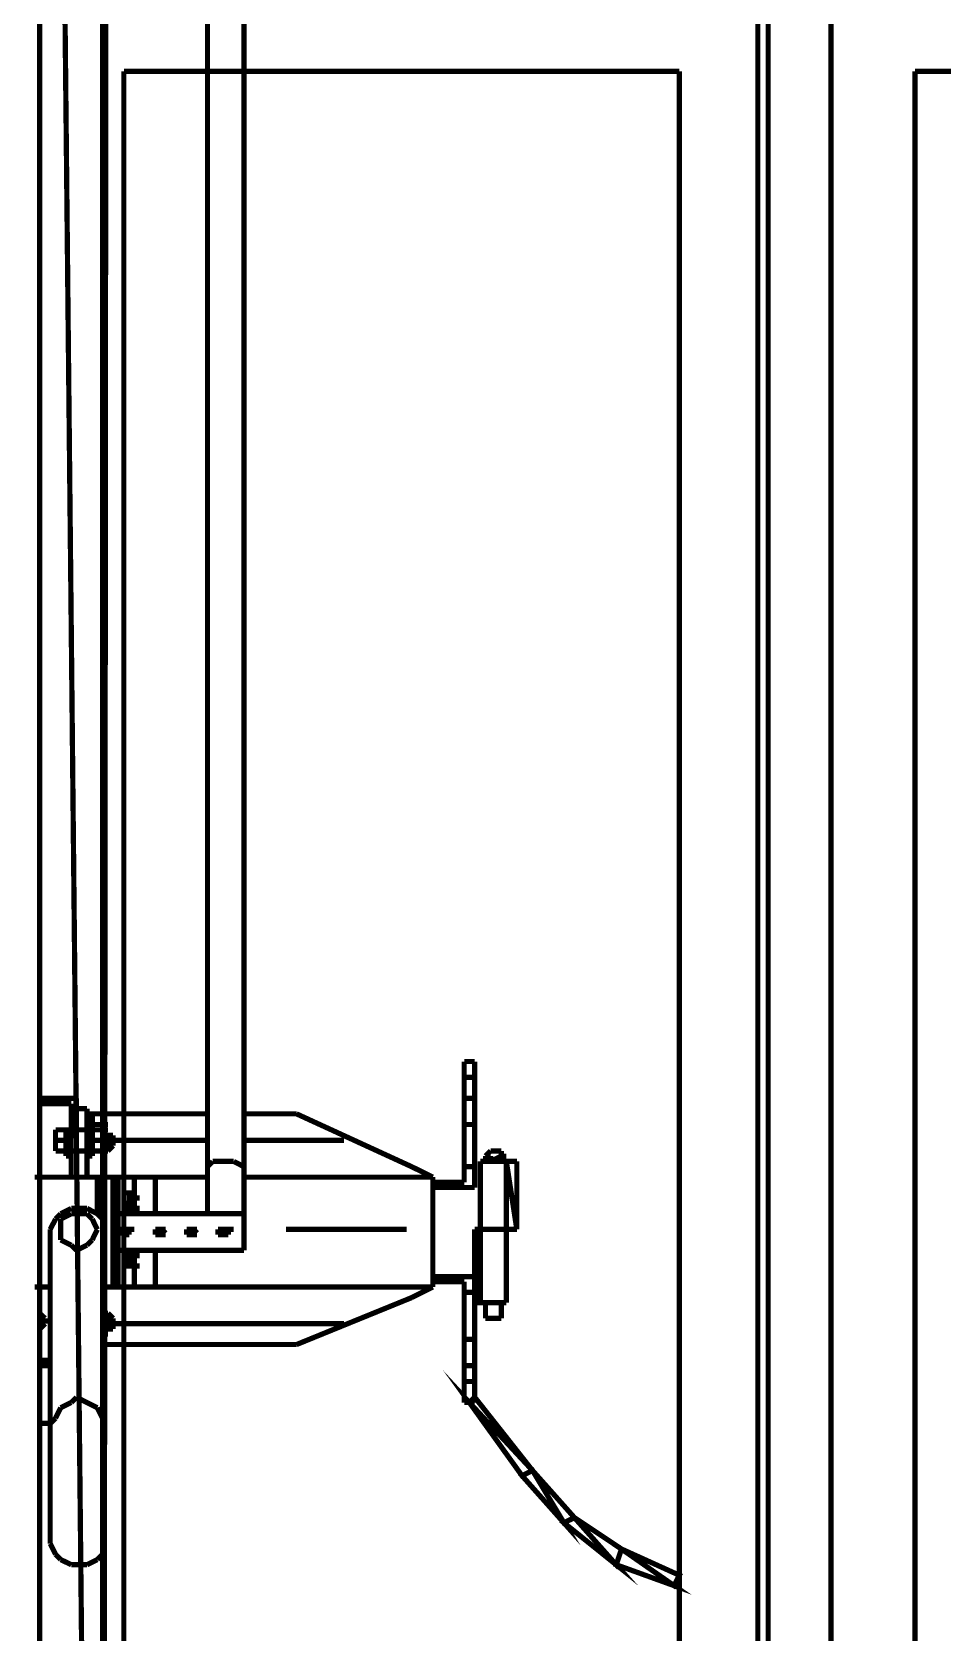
# Model space of a CAD drawing. Extents: x 219 to 1226, y 175 to 465.
# Drawn here: x 282.43 to 289.8, y 226.53 to 239.48 of the extents above; entities that cross this region are included whole.
import ezdxf

# ---------------------------------------------------------------- set-up
doc = ezdxf.new("R2010")
doc.units = 0
doc.header["$MEASUREMENT"] = 0
for name, color, linetype in [('C00-00-00-BLACK', 7, 'Continuous'), ('C00-00-FF', 5, 'Continuous'), ('CC6-C8-CA', 254, 'Continuous'), ('CFF-00-00', 1, 'Continuous')]:
    doc.layers.add(name, color=color, linetype=linetype)

msp = doc.modelspace()

# ---------------------------------------------------------------- linework, layer by layer
at = {"layer": 'C00-00-00-BLACK', "const_width": 0.0423}
for points in [[(282.492, 209.494), (282.492, 259.936)], [(283.044, 259.936), (283.001, 209.664)], [(282.492, 247.094), (282.492, 208.943)], [(283.85, 243.109), (283.85, 229.925)], [(284.146, 243.109), (284.146, 229.925)], [(288.303, 209.494), (288.303, 239.801)], [(288.387, 210.682), (288.387, 239.801)], [(288.896, 210.682), (288.896, 239.801)], [(283.173, 211.317), (283.173, 239.166)], [(287.668, 239.166), (283.173, 239.166)], [(287.668, 211.317), (287.668, 239.166)], [(289.575, 211.317), (289.575, 239.166)], [(289.575, 239.166), (304.377, 239.166)], [(285.927, 231.156), (285.927, 230.179)], [(286.012, 231.156), (285.927, 231.156)], [(286.012, 231.156), (286.012, 230.137)], [(285.927, 231.029), (286.012, 231.029)], [(282.492, 230.859), (282.79, 230.859)], [(282.492, 230.816), (282.747, 230.816)], [(282.747, 230.816), (282.747, 230.221)], [(282.79, 230.859), (282.79, 230.221)], [(282.874, 230.774), (282.79, 230.774)], [(282.874, 230.774), (282.874, 230.221)], [(282.874, 230.733), (283.85, 230.733)], [(282.874, 230.733), (282.917, 230.733)], [(282.917, 230.733), (282.917, 230.391)], [(284.146, 230.733), (284.57, 230.733)], [(285.503, 230.305), (284.57, 230.733)], [(285.927, 230.859), (286.012, 230.859)], [(282.62, 230.604), (282.62, 230.56)], [(282.62, 230.604), (282.62, 230.433)], [(282.62, 230.604), (282.662, 230.604)], [(282.62, 230.604), (282.704, 230.604)], [(282.704, 230.604), (282.704, 230.391)], [(282.704, 230.604), (282.747, 230.604)], [(282.747, 230.604), (282.874, 230.604)], [(282.874, 230.604), (283.001, 230.604)], [(283.001, 230.647), (282.917, 230.647)], [(283.001, 230.647), (283.044, 230.647)], [(283.001, 230.647), (283.001, 230.604)], [(283.001, 230.604), (283.001, 230.647)], [(283.001, 230.56), (283.001, 230.604)], [(283.001, 230.604), (283.001, 230.433)], [(283.001, 230.604), (283.044, 230.604)], [(285.927, 230.647), (286.012, 230.647)], [(282.62, 230.56), (282.62, 230.518)], [(282.62, 230.518), (282.62, 230.475)], [(282.704, 230.518), (282.62, 230.518)], [(282.62, 230.475), (282.62, 230.433)], [(282.874, 230.475), (282.917, 230.475)], [(283.001, 230.518), (282.917, 230.518)], [(283.001, 230.518), (283.001, 230.56)], [(283.044, 230.56), (283.001, 230.56)], [(283.001, 230.56), (283.044, 230.56)], [(283.001, 230.475), (283.001, 230.518)], [(283.044, 230.475), (283.001, 230.475)], [(283.001, 230.433), (283.001, 230.475)], [(283.044, 230.56), (283.086, 230.56)], [(283.044, 230.56), (283.044, 230.433)], [(283.044, 230.433), (283.086, 230.475)], [(283.086, 230.56), (283.086, 230.475)], [(283.086, 230.518), (283.85, 230.518)], [(284.146, 230.518), (284.953, 230.518)], [(282.62, 230.433), (282.662, 230.433)], [(282.62, 230.433), (282.704, 230.433)], [(282.704, 230.391), (282.747, 230.391)], [(282.747, 230.433), (282.874, 230.433)], [(282.917, 230.391), (282.874, 230.391)], [(283.001, 230.433), (282.917, 230.433)], [(283.001, 230.433), (283.044, 230.433)], [(283.001, 230.433), (283.044, 230.433)], [(283.892, 230.348), (283.85, 230.305)], [(283.978, 230.348), (283.892, 230.348)], [(284.062, 230.348), (283.978, 230.348)], [(284.146, 230.305), (284.062, 230.348)], [(286.057, 229.206), (286.057, 230.348)], [(286.057, 230.348), (286.353, 230.348)], [(286.141, 230.433), (286.099, 230.391)], [(286.099, 230.391), (286.141, 230.391)], [(286.099, 230.348), (286.099, 230.391)], [(286.227, 230.433), (286.141, 230.433)], [(286.141, 230.433), (286.184, 230.433)], [(286.141, 230.391), (286.141, 230.348)], [(286.141, 230.348), (286.227, 230.391)], [(286.227, 230.391), (286.227, 230.433)], [(286.227, 230.391), (286.268, 230.391)], [(286.227, 230.348), (286.227, 230.391)], [(286.268, 230.348), (286.268, 229.798)], [(286.353, 229.798), (286.268, 230.348)], [(286.268, 230.348), (286.353, 230.348)], [(286.353, 229.798), (286.268, 230.348)], [(286.268, 230.348), (286.268, 229.206)], [(286.353, 230.348), (286.353, 229.798)], [(283.85, 230.221), (282.451, 230.221)], [(282.958, 230.221), (282.958, 229.925)], [(283.086, 230.221), (283.086, 229.332)], [(283.127, 230.221), (283.127, 229.332)], [(283.257, 230.221), (283.257, 229.925)], [(283.427, 230.221), (283.427, 229.925)], [(285.503, 230.221), (284.146, 230.221)], [(285.503, 230.305), (285.673, 230.221)], [(285.673, 230.221), (285.503, 230.221)], [(285.673, 230.221), (285.673, 229.332)], [(285.927, 230.305), (286.012, 230.305)], [(283.216, 230.094), (283.173, 230.094)], [(283.173, 230.094), (283.173, 230.052)], [(283.173, 230.094), (283.216, 230.094)], [(283.173, 230.094), (283.216, 230.094)], [(283.173, 230.094), (283.173, 230.052)], [(283.216, 230.094), (283.173, 230.094)], [(283.257, 230.094), (283.216, 230.094)], [(283.216, 230.094), (283.257, 230.094)], [(283.216, 230.094), (283.257, 230.094)], [(283.216, 230.094), (283.216, 230.052)], [(283.257, 230.052), (283.257, 230.094)], [(285.673, 230.179), (285.927, 230.179)], [(285.673, 230.137), (286.012, 230.137)], [(282.747, 229.968), (282.662, 229.925)], [(282.79, 229.968), (282.747, 229.968)], [(282.874, 229.968), (282.79, 229.968)], [(282.958, 229.925), (282.874, 229.968)], [(283.173, 230.052), (283.173, 230.009)], [(283.173, 230.052), (283.173, 229.968)], [(283.173, 230.009), (283.216, 230.009)], [(283.173, 230.009), (283.216, 230.009)], [(283.173, 230.009), (283.173, 229.968)], [(283.173, 229.968), (283.216, 229.968)], [(283.173, 229.968), (283.216, 229.968)], [(283.173, 229.968), (283.216, 229.968)], [(283.173, 229.968), (283.216, 229.968)], [(283.216, 229.968), (283.173, 229.968)], [(283.216, 229.968), (283.257, 230.052)], [(283.216, 229.968), (283.257, 230.052)], [(283.216, 230.052), (283.257, 230.052)], [(283.216, 230.052), (283.216, 230.009)], [(283.216, 230.009), (283.257, 230.009)], [(283.216, 230.009), (283.216, 229.968)], [(283.216, 229.968), (283.257, 229.968)], [(283.216, 229.968), (283.257, 229.968)], [(283.216, 229.968), (283.257, 229.968)], [(283.216, 229.968), (283.257, 229.968)], [(283.216, 229.968), (283.257, 229.968)], [(283.216, 229.968), (283.257, 229.968)], [(283.257, 230.052), (283.3, 230.052)], [(283.257, 230.009), (283.257, 230.052)], [(283.257, 229.968), (283.257, 230.009)], [(283.257, 229.968), (283.3, 229.968)], [(282.62, 229.882), (282.577, 229.798)], [(282.662, 229.925), (282.62, 229.882)], [(282.747, 229.925), (282.662, 229.882)], [(282.662, 229.882), (282.662, 229.798)], [(282.79, 229.925), (282.747, 229.925)], [(282.874, 229.925), (282.79, 229.925)], [(282.917, 229.882), (282.874, 229.925)], [(282.958, 229.798), (282.917, 229.882)], [(283.001, 229.882), (282.958, 229.925)], [(283.001, 229.798), (283.001, 229.882)], [(283.127, 229.925), (284.146, 229.925)], [(284.146, 229.925), (284.146, 229.629)], [(282.577, 229.798), (282.577, 227.256)], [(282.662, 229.798), (282.662, 229.713)], [(282.662, 229.713), (282.747, 229.671)], [(282.874, 229.671), (282.917, 229.713)], [(282.917, 229.713), (282.958, 229.798)], [(283.001, 229.798), (283.001, 227.256)], [(283.173, 229.798), (283.127, 229.798)], [(283.127, 229.798), (283.173, 229.755)], [(283.216, 229.798), (283.173, 229.798)], [(283.173, 229.798), (283.216, 229.798)], [(283.173, 229.755), (283.216, 229.755)], [(283.173, 229.755), (283.216, 229.755)], [(283.216, 229.798), (283.257, 229.798)], [(283.216, 229.755), (283.216, 229.798)], [(283.469, 229.798), (283.427, 229.798)], [(283.427, 229.798), (283.469, 229.798)], [(283.427, 229.798), (283.427, 229.755)], [(283.427, 229.798), (283.427, 229.755)], [(283.427, 229.755), (283.469, 229.755)], [(283.512, 229.798), (283.469, 229.798)], [(283.469, 229.798), (283.512, 229.798)], [(283.469, 229.755), (283.512, 229.798)], [(283.469, 229.755), (283.512, 229.755)], [(283.723, 229.798), (283.681, 229.798)], [(283.681, 229.798), (283.723, 229.798)], [(283.681, 229.798), (283.681, 229.755)], [(283.681, 229.755), (283.723, 229.755)], [(283.766, 229.798), (283.723, 229.798)], [(283.723, 229.798), (283.766, 229.798)], [(283.723, 229.755), (283.766, 229.798)], [(283.723, 229.755), (283.766, 229.755)], [(283.978, 229.798), (283.935, 229.798)], [(283.935, 229.798), (283.978, 229.798)], [(283.935, 229.798), (283.935, 229.755)], [(283.935, 229.755), (283.978, 229.755)], [(284.019, 229.798), (283.978, 229.798)], [(283.978, 229.755), (284.019, 229.755)], [(284.019, 229.798), (284.062, 229.798)], [(284.019, 229.755), (284.019, 229.798)], [(286.012, 229.798), (286.012, 229.206)], [(286.057, 229.206), (286.012, 229.798)], [(286.012, 229.798), (286.057, 229.798)], [(286.057, 229.206), (286.012, 229.798)], [(286.012, 229.798), (286.353, 229.798)], [(286.057, 229.798), (286.057, 229.206)], [(286.268, 229.798), (286.353, 229.798)], [(282.747, 229.671), (282.79, 229.629)], [(282.79, 229.629), (282.874, 229.671)], [(283.127, 229.629), (284.146, 229.629)], [(283.173, 229.502), (283.173, 229.586)], [(283.173, 229.586), (283.216, 229.586)], [(283.173, 229.586), (283.216, 229.586)], [(283.173, 229.586), (283.216, 229.586)], [(283.173, 229.543), (283.173, 229.586)], [(283.173, 229.586), (283.216, 229.586)], [(283.216, 229.586), (283.173, 229.586)], [(283.216, 229.586), (283.257, 229.586)], [(283.216, 229.586), (283.257, 229.586)], [(283.216, 229.586), (283.257, 229.586)], [(283.216, 229.543), (283.216, 229.586)], [(283.216, 229.586), (283.257, 229.502)], [(283.216, 229.586), (283.257, 229.502)], [(283.216, 229.586), (283.257, 229.586)], [(283.216, 229.586), (283.257, 229.586)], [(283.216, 229.586), (283.257, 229.586)], [(283.216, 229.586), (283.257, 229.586)], [(283.257, 229.629), (283.257, 229.332)], [(283.257, 229.586), (283.3, 229.586)], [(283.257, 229.586), (283.257, 229.543)], [(283.427, 229.629), (283.427, 229.332)], [(283.173, 229.502), (283.173, 229.543)], [(283.173, 229.543), (283.216, 229.543)], [(283.173, 229.543), (283.216, 229.543)], [(283.173, 229.502), (283.216, 229.502)], [(283.173, 229.502), (283.216, 229.502)], [(283.173, 229.502), (283.216, 229.502)], [(283.216, 229.502), (283.173, 229.502)], [(283.173, 229.502), (283.216, 229.502)], [(283.216, 229.502), (283.173, 229.502)], [(283.216, 229.502), (283.216, 229.543)], [(283.216, 229.543), (283.257, 229.543)], [(283.216, 229.543), (283.257, 229.543)], [(283.257, 229.502), (283.216, 229.502)], [(283.216, 229.502), (283.257, 229.502)], [(283.216, 229.502), (283.257, 229.502)], [(283.216, 229.502), (283.257, 229.502)], [(283.257, 229.543), (283.257, 229.502)], [(283.257, 229.502), (283.3, 229.502)], [(283.257, 229.502), (283.3, 229.502)], [(282.451, 229.332), (282.577, 229.332)], [(283.001, 229.332), (283.127, 229.332)], [(285.503, 229.332), (283.001, 229.332)], [(285.503, 229.247), (285.673, 229.332)], [(285.673, 229.332), (285.503, 229.332)], [(285.673, 229.416), (286.012, 229.416)], [(285.673, 229.375), (285.927, 229.375)], [(285.927, 229.375), (285.927, 228.398)], [(286.012, 229.416), (286.012, 228.398)], [(285.503, 229.247), (284.57, 228.867)], [(285.927, 229.29), (286.012, 229.29)], [(286.012, 229.206), (286.057, 229.206)], [(286.268, 229.206), (286.012, 229.206)], [(286.099, 229.206), (286.099, 229.079)], [(286.227, 229.206), (286.227, 229.079)], [(282.535, 229.079), (282.492, 229.12)], [(282.535, 229.079), (282.492, 229.12)], [(282.535, 229.036), (282.492, 229.12)], [(282.535, 229.036), (282.535, 229.079)], [(283.001, 229.12), (283.044, 229.12)], [(283.001, 229.079), (283.001, 229.12)], [(283.001, 229.12), (283.044, 229.12)], [(283.001, 229.12), (283.001, 228.951)], [(283.044, 229.079), (283.001, 229.079)], [(283.001, 229.036), (283.001, 229.079)], [(283.044, 229.12), (283.044, 228.993)], [(283.044, 229.12), (283.086, 229.079)], [(283.086, 229.079), (283.086, 228.993)], [(286.099, 229.079), (286.227, 229.079)], [(282.492, 228.993), (282.535, 229.036)], [(282.492, 228.993), (282.535, 229.036)], [(282.492, 228.993), (282.535, 229.036)], [(283.001, 228.993), (283.001, 229.036)], [(283.044, 228.993), (283.001, 228.993)], [(283.044, 228.993), (283.001, 228.993)], [(283.001, 228.951), (283.001, 228.993)], [(283.001, 228.951), (283.044, 228.951)], [(283.086, 228.993), (283.044, 228.993)], [(283.086, 229.036), (284.953, 229.036)], [(283.001, 228.867), (284.57, 228.867)], [(285.927, 228.909), (286.012, 228.909)], [(282.492, 228.74), (282.577, 228.74)], [(282.492, 228.697), (282.577, 228.697)], [(285.927, 228.697), (286.012, 228.697)], [(285.927, 228.568), (286.012, 228.568)], [(282.79, 228.441), (282.747, 228.398)], [(282.874, 228.398), (282.79, 228.441)], [(282.62, 228.271), (282.577, 228.229)], [(282.662, 228.356), (282.62, 228.271)], [(282.747, 228.398), (282.662, 228.356)], [(282.958, 228.356), (282.874, 228.398)], [(283.001, 228.271), (282.958, 228.356)], [(283.001, 228.229), (283.001, 228.271)], [(285.927, 228.398), (286.012, 228.398)], [(282.492, 228.229), (282.577, 228.229)], [(282.577, 227.256), (282.62, 227.17)], [(283.001, 227.17), (283.001, 227.256)], [(282.62, 227.17), (282.662, 227.128)], [(282.662, 227.128), (282.747, 227.086)], [(282.874, 227.086), (282.958, 227.128)], [(282.958, 227.128), (283.001, 227.17)], [(282.747, 227.086), (282.79, 227.086)], [(282.79, 227.086), (282.874, 227.086)]]:
    msp.add_lwpolyline(points, dxfattribs=at)
at = {"layer": 'C00-00-FF', "const_width": 0.0423}
msp.add_lwpolyline([(284.485, 229.798), (285.462, 229.798)], dxfattribs=at)
at = {"layer": 'CC6-C8-CA', "const_width": 0.0423}
for points in [[(283.001, 259.725), (282.492, 259.725), (283.001, 209.748), (283.001, 259.725)], [(282.492, 259.725), (283.001, 209.748), (282.492, 209.748), (282.492, 259.725)]]:
    msp.add_lwpolyline(points, close=True, dxfattribs=at)
at = {"layer": 'CC6-C8-CA'}
for points in [[(283.001, 259.725), (282.492, 259.725), (283.001, 209.748), (283.001, 259.725)], [(282.492, 259.725), (283.001, 209.748), (282.492, 209.748), (282.492, 259.725)]]:
    msp.add_lwpolyline(points, close=True, dxfattribs=at)
at = {"layer": 'CFF-00-00', "const_width": 0.0423}
for points in [[(285.969, 228.398), (286.48, 227.848), (286.395, 227.806), (285.969, 228.398)], [(286.012, 228.441), (285.969, 228.398), (286.48, 227.848), (286.012, 228.441)], [(286.48, 227.848), (286.734, 227.425), (286.819, 227.467), (286.48, 227.848)], [(286.395, 227.806), (286.48, 227.848), (286.734, 227.425), (286.395, 227.806)], [(286.819, 227.467), (287.157, 227.086), (287.2, 227.213), (286.819, 227.467)], [(286.734, 227.425), (286.819, 227.467), (287.157, 227.086), (286.734, 227.425)], [(287.2, 227.213), (287.625, 226.917), (287.668, 227.001), (287.2, 227.213)], [(287.157, 227.086), (287.2, 227.213), (287.625, 226.917), (287.157, 227.086)]]:
    msp.add_lwpolyline(points, close=True, dxfattribs=at)
at = {"layer": 'CFF-00-00'}
for points in [[(286.012, 228.441), (285.969, 228.398), (286.48, 227.848), (286.012, 228.441)], [(285.969, 228.398), (286.48, 227.848), (286.395, 227.806), (285.969, 228.398)], [(286.395, 227.806), (286.48, 227.848), (286.734, 227.425), (286.395, 227.806)], [(286.48, 227.848), (286.734, 227.425), (286.819, 227.467), (286.48, 227.848)], [(286.734, 227.425), (286.819, 227.467), (287.157, 227.086), (286.734, 227.425)], [(286.819, 227.467), (287.157, 227.086), (287.2, 227.213), (286.819, 227.467)], [(287.157, 227.086), (287.2, 227.213), (287.625, 226.917), (287.157, 227.086)], [(287.2, 227.213), (287.625, 226.917), (287.668, 227.001), (287.2, 227.213)]]:
    msp.add_lwpolyline(points, close=True, dxfattribs=at)

doc.saveas('drawing.dxf')
